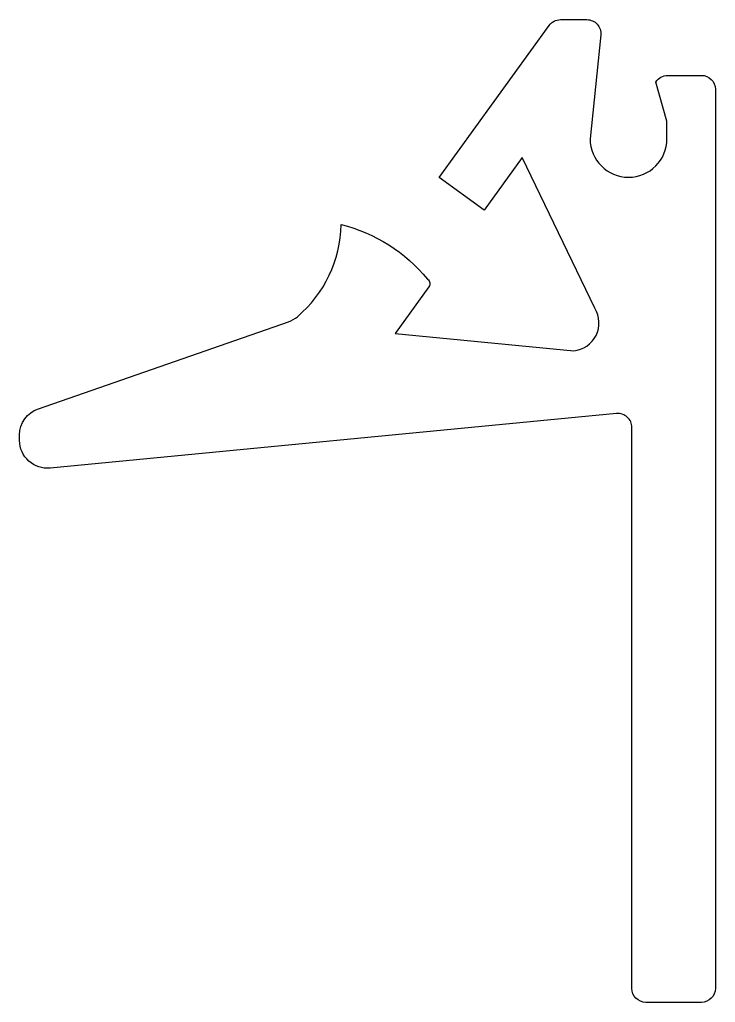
# Model space of a CAD drawing. Extents: x 431 to 456, y 780.7 to 816.
import ezdxf

# ---------------------------------------------------------------- set-up
doc = ezdxf.new("R2010")
doc.units = 0
doc.layers.get('0').update_dxf_attribs({"linetype": 'CONTINUOUS'})

msp = doc.modelspace()

# ---------------------------------------------------------------- linework, layer by layer
msp.add_lwpolyline([(432.085, 799.884, -0.442617), (430.989, 800.879), (430.989, 801.076, -0.319335), (431.661, 802.021), (440.652, 805.145, 0.091907), (440.969, 805.325, 0.216403), (442.542, 808.636, -0.160644), (445.646, 806.674, -0.414944), (445.692, 806.395), (444.479, 804.718), (450.899, 804.098, 0.550813), (451.661, 805.626), (449.051, 811.04), (447.684, 809.15), (446.064, 810.322), (450.016, 815.787, -0.24065), (450.421, 815.994), (451.375, 815.994, -0.444621), (451.872, 815.443), (451.488, 811.715, 1), (454.251, 811.715), (454.251, 812.346), (453.853, 813.749, -0.265121), (454.283, 813.994), (455.489, 813.994, -0.414214), (455.989, 813.494), (455.989, 781.197, -0.414214), (455.489, 780.697), (453.489, 780.697, -0.414214), (452.989, 781.197), (452.989, 801.346, 0.442617), (452.441, 801.844)], format="xyb", close=True)

doc.saveas('drawing.dxf')
